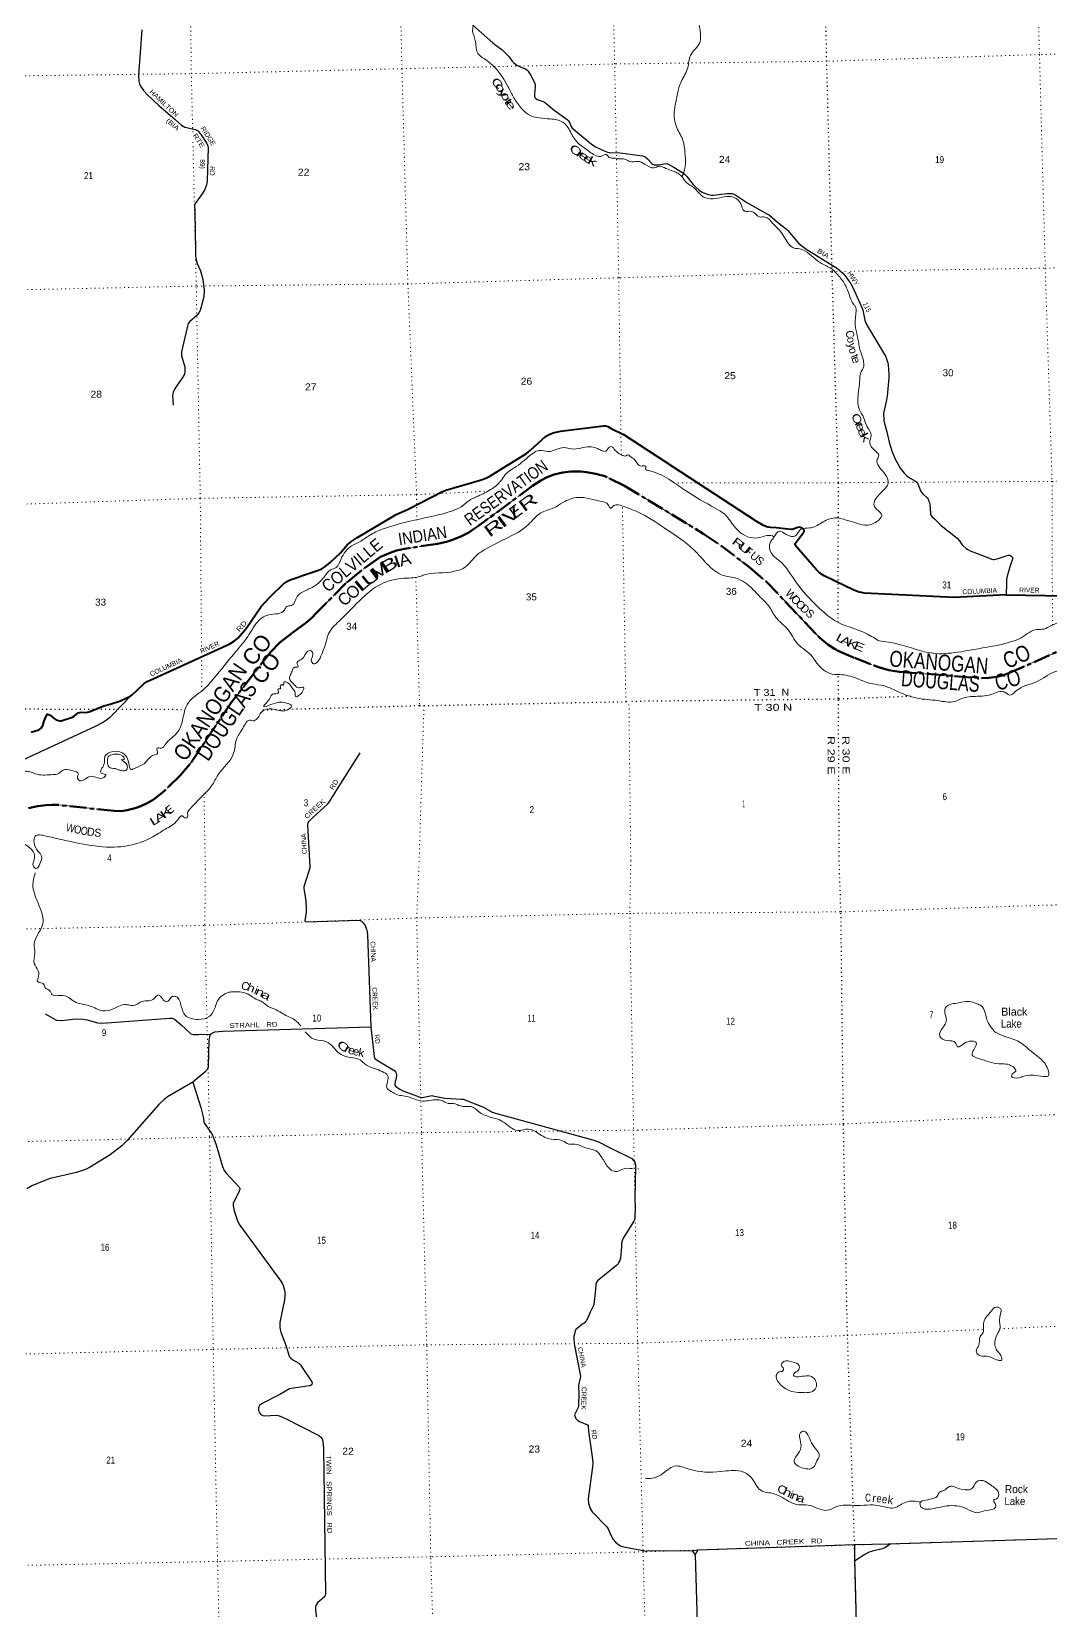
# Model space of a CAD drawing. Header units: feet. Extents: x 244583 to 493183, y 184934 to 372822.
# Drawn here: x 446401 to 471870, y 215540 to 254993 of the extents above; entities that cross this region are included whole.
import ezdxf
from ezdxf.enums import TextEntityAlignment as Align

# ---------------------------------------------------------------- set-up
doc = ezdxf.new("R2010")
doc.units = ezdxf.units.FT
doc.header["$LTSCALE"] = 70
for name, pattern in [('DOT_DASHED', [7.7, 5, -1.2, 0.3, -1.2]), ('DOTTED', [1.5, 0.3, -1.2]), ('LONG_DASH_SHORT_DASH', [9.9, 6, -1.2, 1.5, -1.2])]:
    doc.linetypes.add(name, pattern=pattern)
for name, color, linetype, lineweight in [('11', 7, 'LONG_DASH_SHORT_DASH', 60), ('26', 7, 'Continuous', 40), ('29', 7, 'Continuous', 25), ('30', 7, 'Continuous', 25), ('39', 7, 'Continuous', 13), ('44', 7, 'DOT_DASHED', 13), ('6', 7, 'DOTTED', 25), ('7', 7, 'DOTTED', 13)]:
    doc.layers.add(name, color=color, linetype=linetype, lineweight=lineweight)
for name, color, linetype in [('12', 7, 'Continuous'), ('27', 7, 'Continuous'), ('41', 7, 'Continuous')]:
    doc.layers.add(name, color=color, linetype=linetype)

msp = doc.modelspace()

# ---------------------------------------------------------------- linework, layer by layer
at = {"layer": '11'}
for points in [[(461222.51, 243644.7), (460788.49, 243856.58), (460706.93, 243888.85), (460629.16, 243911.63), (460506.5, 243940.83), (460366.44, 243969.51), (460270.66, 243983.75), (460134.89, 243997.18), (460025.97, 244000.83), (459884.65, 243999.87), (459683.59, 243977.1), (459467.35, 243927.75), (459289.65, 243860.47), (459129.72, 243772.12), (458923.17, 243640.35), (457551.55, 242625.74), (457449.14, 242555.51), (457329.64, 242479.59), (457198.76, 242409.36), (457115.3, 242371.4), (457026.15, 242333.44), (456924.22, 242295.71), (456794.74, 242253.73), (456728.35, 242236.65), (456548.32, 242196.59), (455688.94, 242061.73), (455605.42, 242044.94), (455520.07, 242024.06), (455363.34, 241971.26), (455220.37, 241912.08), (455127.43, 241868.43), (455064.55, 241828.61), (454608.64, 241494.46), (454259.03, 241209.95), (453517.52, 240456.78), (453400.36, 240337.7), (453246.14, 240207.47), (452900.2, 239955.3), (452604.37, 239727.91), (452385.23, 239495.34), (451395.45, 238232.75), (450360.5, 236685.06), (450119.72, 236403.8), (449714.85, 236013.71), (449439.07, 235796.64), (449293.76, 235712.34), (449128.39, 235635.69), (448990.27, 235583.28), (448794.82, 235537.05), (448641.26, 235514.95), (448464.39, 235517.17), (447079.61, 235667.02), (446909.45, 235672.48), (446765.3, 235664.89), (446552.85, 235638.32), (446324.42, 235589.85)], [(461222.51, 243644.7), (463209.86, 242435.41), (463630.25, 242151.92), (464361.81, 241592.62), (464765.31, 241252.21), (466101.69, 239844.04), (466303.42, 239674.85), (466468.62, 239568.92), (466578.81, 239509.55), (466977.39, 239340.44), (467549.35, 239119.4), (467829.07, 239038.83), (468087.81, 238995.52), (470151.3, 238835.3), (470331.71, 238841.63), (470530.13, 238871.98), (470696.19, 238913.72), (470825.02, 238959.29), (472432.69, 239667.41)]]:
    msp.add_lwpolyline(points, dxfattribs=at)
at = {"layer": '26'}
for points in [[(459435.92, 244964.29), (459624.11, 245004.47), (460700.05, 245140.95), (460753.01, 245141.23), (460806.89, 245124.64), (460887.37, 245078.17), (461196.12, 244923.51)], [(458274.51, 244141.77), (458774.52, 244453.23), (458875.49, 244535.74), (459249.22, 244875.72), (459335.54, 244925.57), (459435.92, 244964.29)], [(470764.67, 240916.33), (469463.98, 240850.06), (467216.4, 240962.11), (467148.95, 240973.47), (467087.21, 240986.9), (466958.28, 241031.3), (466209.68, 241393.09), (466107.48, 241462.3), (466019.78, 241543.03), (465518.96, 242120.04), (465492.8, 242163.3), (465492.48, 242198.02), (465511.59, 242233.14), (465562.06, 242301.01), (465702.85, 242485.61), (465712.24, 242500.38), (465717.61, 242519.18), (465712.24, 242535.29), (465688.09, 242559.47), (465660.7, 242582.55), (465620.3, 242601.1), (465590.11, 242605.13), (465557.36, 242599.73), (465439.67, 242555.9), (465418.32, 242551.41), (465394.83, 242550.06), (465308.59, 242556.11), (465011.13, 242591.85), (464882.82, 242599.75), (464806.88, 242612.13), (464756.66, 242629.3), (464700.3, 242650.78), (464516.3, 242757.11), (461196.12, 244923.51)], [(453177.56, 241399.61), (453572.37, 241534.1), (453657.39, 241570.5), (453727.85, 241616.12), (453866.7, 241726.94), (454123.19, 241971.07), (454293.59, 242167.69), (454405.5, 242263.08), (454532.93, 242343.09), (455518.68, 242922.79), (455812.74, 243059.11), (456673.66, 243503.73), (456784.52, 243544.56), (456955.17, 243589.21), (457614.15, 243785.34), (457754.36, 243830.71), (457857.04, 243881.72), (458274.51, 244141.77)], [(448885.78, 238396.69), (448915.93, 238418.63), (449043.65, 238537.07), (449219.83, 238706.04), (449293.09, 238754.56), (449457.82, 238830.52), (451353.8, 239692.9), (451471.1, 239766.47), (451547.07, 239830.11), (451732.32, 240031.66), (451781.94, 240098.24), (452139.22, 240627.62), (452345.99, 240850.02), (452727.74, 241215.12), (452795.31, 241259.46), (452864.36, 241294.05), (453089.75, 241369.7), (453177.56, 241399.61)], [(470764.67, 240916.33), (479641.34, 240769.75)], [(446391.75, 237485.62), (446415.17, 237494.86), (446557.55, 237533.17), (446584.07, 237544.62), (446607.38, 237558.1), (446638.46, 237587.14), (446669.52, 237627.49), (446684.05, 237653.49), (446717.59, 237768.24), (446779.32, 237923.56), (446789.74, 237935.5), (446806.32, 237937.57), (446841.79, 237923.49), (446866.42, 237908.54), (446963.67, 237826.37), (447019.77, 237796.57), (447070.54, 237777.9), (447122.62, 237768.76), (447149.28, 237771.68), (447167.94, 237775.82), (447428.04, 237863.05), (447468.42, 237883.65), (447569.96, 237966.37), (447605.19, 237981.11), (447644.02, 237982.81), (447750.26, 237976.96), (447799.16, 237983.61), (447841.44, 237995.63), (448205.34, 238143.61), (448369.25, 238187.07), (448620.62, 238269.58), (448763.78, 238332.57), (448835.99, 238367.6), (448885.78, 238396.69)]]:
    msp.add_lwpolyline(points, dxfattribs=at)
at = {"layer": '29'}
msp.add_line((462992.57, 216925.31), (463147.34, 211652.07), dxfattribs=at)
for points in [[(449154.31, 255037), (449075.48, 253900.29), (449083.8, 253756.06), (449099.97, 253683.23), (449127.58, 253629.33), (449209.15, 253513.29), (449287.17, 253424.12), (449581.39, 253146.17), (449992, 252799), (450147.23, 252653.49), (450231.99, 252606.25), (450499.35, 252549.55), (450547.54, 252524.02), (450583.93, 252491.65), (450655.95, 252390.68), (450782.06, 252196.28), (450806.32, 252139.63), (450813.69, 252082.46), (450807.13, 251819.87), (450794.19, 251255.55), (450774.59, 251164.92), (450721.41, 251033.02), (450666.51, 250935.66), (450490.05, 250698.32), (450477.61, 250672.26), (450474.12, 250644.31), (450478.77, 250504.58), (450497.39, 249512.52), (450502.05, 249389.1), (450513.69, 249288.96), (450541.98, 249194.07), (450622.47, 249010.74), (450685.02, 248801.57), (450713.32, 248542.62), (450706.76, 248361.26), (450612.23, 248024.72), (450579.89, 247964.03), (450538.93, 247906.18), (450346.92, 247737.02), (450317.07, 247694.96), (450280.01, 247563.47), (450147.24, 246986.89), (450150.99, 246893.56), (450229.37, 246619.35), (450236.21, 246559.01), (450236.2, 246493.26), (450224.08, 246437.63), (450200.19, 246378.28), (450037.53, 246155.49), (449965.29, 246038.07), (449936.99, 245970.3), (449927.91, 245903.98), (449937.22, 245653.96)], [(457364.73, 255208.52), (457929.44, 254711.88), (458017.53, 254642.44), (458156.37, 254540.83), (458339.27, 254359.36), (458413.34, 254256.75), (458458.93, 254213.2), (458533.53, 254157.22), (458618.5, 254113.67), (458747.49, 254059.26), (458783.25, 254036.94), (458814.34, 253999.62), (458879.53, 253893.84), (458973.91, 253723.83), (458984.27, 253694.8), (458993.59, 253651.26), (458992.56, 253601.49), (458970.09, 253438.52), (458970.8, 253387.91), (458983.23, 253344.36), (459006.03, 253319.48), (459038.91, 253297.37), (459188.39, 253242.76), (459220.44, 253226.34), (459265.07, 253192.99), (459462.37, 253026), (459786.26, 252796.94), (459821.15, 252760.69), (459850.51, 252718.14), (459898.46, 252605.68), (459916.82, 252581.28), (459937.54, 252558.47), (460051.84, 252467.16), (460386.84, 252189), (460500.18, 252116.8), (460608.42, 252060.69), (460713.63, 252015.19), (460798.59, 251982.01), (460840.04, 251969.57), (460875.31, 251966.08), (461050.76, 251967.51)], [(461050.76, 251967.51), (461670.22, 251887.84), (461704.74, 251878.02), (461742.32, 251861.91), (461797.32, 251816.84), (461912.03, 251686.92), (461938.26, 251668.53), (461962.42, 251660.47), (462013.59, 251661.62), (462064.42, 251665.84), (462263.05, 251692.7), (462298.62, 251688.67), (462332.84, 251673.9), (462458.83, 251605.97), (462707.28, 251442.92), (462740.69, 251414.3), (462781.1, 251371.74), (462941.31, 251173.81), (462993.15, 251121.96), (463086.43, 251033.32), (463121.32, 251006.46), (463164.74, 250980.43), (463243.45, 250943.34), (463323.98, 250917.83), (463353.5, 250911.11), (463388.66, 250908.22), (463442.08, 250908.43), (463791.03, 250944.69), (463879.49, 250948.81), (463903.76, 250947.37), (463930.6, 250939.32), (463959.46, 250927.23), (464032.48, 250888.66), (464283.29, 250724.35), (464798.94, 250434.38), (464847.2, 250403.6), (465047.94, 250227.74), (465262.42, 250064.38), (465308.94, 250020.76), (465529.71, 249753.51), (465583.61, 249700.2), (465658.56, 249635.33), (465758.99, 249563.98), (466543.72, 249069.97), (466612.78, 249017.59), (466683.91, 248955.81), (466722.83, 248907.47), (466759.69, 248856.18), (466877.84, 248685.89), (466917.93, 248616.47), (467163.48, 248080.46), (467179.15, 248029.2), (467230.58, 247785.59), (467247.59, 247728.38), (467265.04, 247686.75), (467319.03, 247588.27), (467746.89, 246885.95), (467767.66, 246842.05), (467783.76, 246789.67), (467806.58, 246711.78), (467813.88, 246663.77), (467832.87, 246428.07), (467831.41, 246338.45), (467787.79, 245885.89), (467765.95, 245751.68), (467706.6, 245487.04), (467700.49, 245438.81), (467698.54, 245393.04), (467701.23, 245344.69), (467709.28, 245272.17), (467723.51, 245203.23), (467782.21, 244988.88), (467840.13, 244732.11), (467862.94, 244646.37), (467908.57, 244513.42), (467916.98, 244490.98)], [(467916.98, 244490.98), (467952.86, 244395.24), (468008.56, 244275.72), (468053.62, 244189.1), (468115.93, 244085.02), (468180.23, 243996.93), (468210.54, 243961.47), (468233.36, 243939.98), (468281.01, 243895.67), (468313.22, 243868.81), (468364.38, 243836.73), (468499.09, 243757.34), (468530.76, 243732.55), (468544.72, 243717.06), (468556.8, 243691.54), (468590.77, 243611.13), (468611.16, 243542.48), (468623.24, 243515.62), (468636.5, 243495.35), (468682.29, 243445.79), (468789.66, 243342.38), (468811.13, 243311.49), (468825.9, 243279.26), (468844.01, 243228.23), (468855.59, 243174.63), (468869.51, 242960.99), (468873.54, 242932.79), (468879.58, 242912.65), (468886.96, 242900.56), (468907.09, 242876.39), (468968.96, 242814.48), (469139.07, 242651.85), (469535.57, 242332.27), (469593.57, 242268.04), (469666.04, 242168.67), (469690.33, 242142.94), (469766.7, 242078.69), (469805.62, 242050.49), (469865.35, 242018.82), (470345.82, 241830.25), (470399.7, 241812.31), (470435.74, 241804.73), (470462.58, 241804.73), (470530.66, 241816.14), (470565.92, 241824.88), (470764.32, 241893.64), (470819.57, 241908.14), (470846.42, 241909.48), (470866.83, 241904.71), (470892.05, 241887.99), (470909.49, 241867.85), (470922.92, 241840.99), (470926.27, 241823.53), (470924.01, 241811.47), (470866.33, 241646.23), (470785.17, 241387.41), (470771.93, 241305.16), (470768.15, 241211.24), (470764.67, 240916.33)], [(448885.78, 238396.69), (448411.03, 237899.75), (448339, 237834.47), (448277.15, 237784.06), (448196.01, 237733.31), (447992.23, 237628.17), (444872.46, 236185.35), (444770.95, 236127.82), (444673.44, 236054.18), (444586.36, 235973.56), (444515.49, 235889.93), (444160.06, 235429.03), (444103.58, 235362.61), (444058.96, 235324.04), (444024.48, 235299.69), (443953.48, 235259.09), (443908.85, 235232.71), (443749.99, 235162.28), (441442.24, 234227.99), (441372.81, 234198.13), (441255.62, 234138.68), (441149.54, 234068.24), (440890.88, 233861.52)], [(453362.02, 234117.33), (453309.5, 235179.6), (453316.8, 235217.83), (453342.65, 235259.23), (453423.66, 235343.97), (453808.94, 235692.86), (453859.74, 235766.3), (453944.31, 235914.28), (454617.93, 236972.87)], [(453362.02, 234117.33), (453209.54, 233619.45), (453207.05, 233575.79), (453212.02, 233527.99), (453254.45, 233271.49), (453266.88, 233061.84), (453261.13, 232990.25), (453230.56, 232774.71), (453234.47, 232762.44), (453244.44, 232754.96), (453279.2, 232749.41), (454588.33, 232785.7), (454615.76, 232778.67), (454645.68, 232764.94), (454693.05, 232725.02), (454739.18, 232653.62), (454775.33, 232561.61), (454792.78, 232499.23), (454799.31, 232419.52), (454877.65, 230123.87), (454968.26, 229385.87), (454984.79, 229335.66), (455014.7, 229303.23), (455107.16, 229247.56), (455478.54, 229020.75), (455498.41, 228998.85), (455515.86, 228963.92), (455523.34, 228919.01), (455517.56, 228848.59), (455481.78, 228705.3), (455480.95, 228667.02), (455503.03, 228635.32), (455553.26, 228598.42), (455608.11, 228565.98), (455667.4, 228535.62), (456089.32, 228371.38), (456121.73, 228363.89), (456164.13, 228360.15), (456371.06, 228401.32), (456405.97, 228403.81), (456435.01, 228399.94), (456733.29, 228340.7), (457149.47, 228319.63), (457191.37, 228311.5), (457695.2, 228117.89), (457914.42, 227994.64), (457999.04, 227966.3), (460456.99, 227290.6), (460589.75, 227241.18), (460833.52, 227116.13), (461402.75, 226830.38), (461449.94, 226787.1), (461477.37, 226742.19), (461497.31, 226679.82), (461500.47, 226631.08), (461481.77, 225822.9), (461487.32, 225609.98), (461479.86, 225356.25), (461472.38, 225301.36), (461458.82, 225269.87), (461193.13, 224839.8), (461165.73, 224774.55), (461150.74, 224717.54), (461144.04, 224629.49), (461120.63, 224345.74), (461105.87, 224282.18), (461083.43, 224239.76), (461060.99, 224202.34), (461027.21, 224165.3), (460551.51, 223779.42), (460519.95, 223740.78), (460504.69, 223696.23), (460494.84, 223563.43), (460455.14, 223181.92), (460439.57, 223142.48), (460363.65, 222996.5), (460305.74, 222854.84), (460263.15, 222780.23), (460211.55, 222720.61), (460193.22, 222706.8)], [(446744.73, 230443.98), (447026.55, 230287.99), (447128.53, 230280.08), (447379.73, 230310.06), (447472.61, 230320), (447693.08, 230311.37), (447786.77, 230300.04), (448048.1, 230222.94), (448145.8, 230215.22), (448399.54, 230228.91), (449860.06, 230342.13), (449916.04, 230337.46), (449970.89, 230312.51), (450135.95, 230180.02), (450380.85, 229949.05), (450439.64, 229933.28), (450574.27, 229928.29), (450877.18, 229939.39)], [(450877.18, 229939.39), (450923.34, 229975.69), (450982.62, 230001.47), (451181.2, 230018.91), (454877.65, 230123.87)], [(450877.18, 229939.39), (450848.54, 229880.88), (450829.62, 229779.82), (450814.4, 229124.43), (450798.67, 229065.03), (450736.27, 228990.47), (450433.02, 228744.17)], [(450433.02, 228744.17), (449796.4, 228371.63), (449711.59, 228306.57), (449582.65, 228179.1), (448784.07, 227276.16), (448655.61, 227150.52), (448362.07, 226924.48), (447851.56, 226610), (447745.49, 226554.29), (447523.71, 226482.2), (446865.31, 226332.36), (446689.68, 226270.69), (446406.36, 226147.72), (446280.78, 226071.1)], [(450433.02, 228744.17), (450634.46, 228106.53), (450690.61, 227870.35), (450711.27, 227751.38), (450727.46, 227708.2), (450892.02, 227475.87), (450935.67, 227397.1), (451017.56, 227174.55), (451173.21, 226632.59), (451217.4, 226536.35), (451274.55, 226457.46), (451589.57, 226117.16), (451606.36, 226083.52), (451606.36, 226058.57), (451571.82, 225976.18), (451443.59, 225714.77), (451436.81, 225681.84), (451439.3, 225650.65), (451468.82, 225526.29), (451539.03, 225301.36), (451582.7, 225200.66), (452635.03, 223767.59), (452663.51, 223719.57), (452690.93, 223657.2), (452725.16, 223542.04), (452733.32, 223492.53), (452735.81, 223430.16), (452723.18, 223298.84), (452606.04, 222732.15), (452603.67, 222677.93), (452606.17, 222615.56), (452613.65, 222563.17), (452632.08, 222495.46), (452762.46, 222143.99), (452811.58, 221975.88)], [(460193.22, 222706.8), (460036.96, 222589.03), (460008.84, 222559.43), (459988.89, 222525.75), (459969.01, 222447.21), (459958.98, 222387.28), (459956.48, 222333.64), (459965.02, 222203.98), (460121.04, 221390.55), (460117.88, 221346.46), (460073.67, 221180.98), (460071.25, 221130.64), (460079.91, 220972.03), (460071.18, 220648.31), (460063.87, 220608.02), (459981.42, 220443.72), (459976.44, 220428.75), (459980.92, 220401.63), (460008.85, 220338.94), (460033.78, 220309), (460058.71, 220286.54), (460093.68, 220264.88), (460297.95, 220181.94), (460313.03, 220151.82), (460324.82, 220015.6), (460417.71, 219382.14), (460430.23, 219228.69), (460425.97, 219127.06), (460318.03, 218325.53), (460324.62, 218214.99), (460345.46, 218134.67), (460362.91, 218091), (460418.46, 218007.58), (460784.38, 217625.94), (460811.7, 217580.79), (460884.28, 217416.63), (460938.86, 217316.33), (460995.57, 217247.7), (461068.51, 217186.59), (461105.91, 217161.64), (461164.09, 217140.03), (461771.86, 217023.59)], [(452811.58, 221975.88), (452828.49, 221918.02), (452850.51, 221878.3), (452875.45, 221848.36), (452934.92, 221799.25), (453082.93, 221717.36), (453119.79, 221678.71), (453185.51, 221588.48), (453406.07, 221250.59), (453414, 221223.38), (453406.52, 221194.69), (453386.57, 221170.98), (453337.38, 221152.96), (453125.01, 221119.21), (452886.53, 221085.02), (452848.02, 221076.18), (452603.7, 220939.55), (452144.91, 220700.69), (452100.1, 220661.71), (452080.08, 220629.59), (452070.11, 220600.89), (452076.06, 220536.71), (452105.02, 220466.16), (452134.94, 220436.22), (452178.61, 220409.83), (452229.68, 220406.29), (452511.94, 220417.5), (452561.29, 220410.03), (452613.65, 220396.31), (452752.29, 220339.19), (453579.03, 219909.1), (453620.94, 219879.86), (453640.89, 219859.9), (453663.33, 219824.97), (453680.78, 219768.83), (453694.83, 219589.53), (453747.14, 215959.06), (453740.6, 215910.43), (453724.31, 215882.31), (453605.49, 215779.81), (453548.61, 215725.81), (453521.19, 215685.89), (453509.06, 215659.61), (453501.24, 215613.54), (453500.82, 215550.95), (453526.17, 215344.09)], [(472582.01, 217349.35), (467838.99, 217199.01), (466975.55, 217175.7), (463045.53, 217042.43), (462952.68, 217030), (461771.86, 217023.59)], [(462911.07, 217029.77), (462992.57, 216925.31), (463057.2, 217042.83)], [(466973.41, 217175.64), (466975.84, 216782.56), (467106.99, 211826.13)], [(467859.44, 217199.66), (467745.69, 217111.79), (467710.78, 217091.83), (467664.98, 217075.39), (467424.7, 217022.1), (467339.28, 216992.04), (467230.67, 216934.7), (466975.89, 216774.04)]]:
    msp.add_lwpolyline(points, dxfattribs=at)
at = {"layer": '39'}
for p, q in [((460781.15, 226652.55), (460891.39, 226541.26)), ((461555.46, 226575.32), (461575.99, 226574.4))]:
    msp.add_line(p, q, dxfattribs=at)
for points in [[(466572.08, 266633.07), (466463.39, 266430.89), (466431.38, 266325.22), (466325.39, 266183.67), (466213.02, 265965.26), (466021.51, 265670.48), (465886.24, 265391.01), (465788.98, 265037.64), (465729.93, 264784.01), (465634.61, 264525.57), (465490.18, 264203.52), (465374.58, 264039.55), (465315.79, 263682.95), (465121.97, 263127.65), (465063.75, 262653.95), (464986.12, 262418.1), (464941.15, 262075.92), (464800.88, 261657.04), (464704.66, 261348.1), (464536.31, 261011.41), (464546.7, 260815.77), (464463.19, 260571.72), (464336.19, 260375.21), (464271.57, 260099.25), (464126.66, 259890.26), (463567.21, 259420.15), (463394.84, 259355.95), (463318.38, 259158.49), (463337.89, 259007.46), (463470.07, 258969.86), (463486.03, 258796.55), (463458.69, 258662.71), (463516.7, 258415.58), (463504.27, 258063.99), (463509.23, 257839.97), (463481.6, 257627.38), (463547.7, 257380.42), (463572.85, 257156.83), (463417.57, 256959.72), (463330.88, 256768.1), (463285.83, 256429.96), (463158.47, 256249.6), (462755.8, 255817.12), (462650.04, 255665.48), (462738.12, 255429.07), (462895.74, 255246.63), (463043.86, 255219.45), (463115.38, 255000.87), (463105.35, 254724.04), (462872.18, 254394.06), (462804.06, 254093.8), (462645.85, 253755.29), (462514.87, 253282.08), (462471.01, 252798.59), (462532.26, 252587.87), (462684.79, 252270.04), (462734, 251964.16), (462746.27, 251683.76), (462708.36, 251479.03), (462664.41, 251365.04)], [(457268.47, 255903.73), (457342.34, 255585.55), (457445.5, 255164.72), (457426.76, 255023.25), (457493.88, 254773.63), (457541.29, 254477.39), (457781.53, 254269.84), (458308.81, 253619.06), (458458.98, 253337.97), (458649.37, 253071.4), (458824.49, 252917.71), (459368.44, 252810.04), (459678.01, 252730.34), (459828.38, 252565.28), (460005.6, 252267.32), (460286.45, 252035.96), (460556.44, 251879.16), (460649.28, 251878.06), (460773.98, 251919.66), (460843.32, 251847.68), (460980.72, 251830.87), (461054.69, 251808.77)], [(461054.69, 251808.77), (461246.3, 251799.62), (461360.71, 251743.47), (461552.55, 251749.52), (461733.88, 251682.67), (461962.33, 251586.51), (462078.59, 251629.34), (462255.61, 251574.51), (462471.59, 251494.25), (462590.17, 251432.13), (462664.41, 251365.04)], [(462664.46, 251365.16), (462770.68, 251219.88), (462949.22, 251096.43), (463192.84, 250863.29), (463440.51, 250811.96), (463877.74, 250869.62), (464121.86, 250705.14), (464225.25, 250507.42), (464407.39, 250495.1), (464596.21, 250363.79), (464735.76, 250358.65), (464920.99, 250207.07), (465119.58, 249999.24), (465504.84, 249575.25), (465551.38, 249572.19), (466143.61, 249201.01), (466360.3, 249088.45), (466549.92, 248920.82), (466733.3, 248670.26), (466865.68, 248349.98), (466952.42, 248174.13), (466998.2, 248114.51), (467010.85, 247999.69), (466990.07, 247660.04), (467042.52, 247390.58), (467072.04, 247243.8), (467097.65, 247090.89), (467184.61, 246814.08), (467189.84, 246577.95), (467127.61, 246467.61), (467100.26, 246242.91), (467073.17, 246006.1), (467099.65, 245540.24), (467200.89, 245348.53), (467286.86, 245116.12), (467388.55, 244904.23), (467351.95, 244731.84), (467405.44, 244597.68), (467504.63, 244498.81), (467577.38, 244407.46), (467541.46, 244295.65), (467706.24, 243972.02), (467811.38, 243695.59), (467697.72, 243535.71), (467468.22, 243131.1), (467532.67, 243049.67), (467651.15, 242900.72), (467533.22, 242750.85), (467228.08, 242659.63), (467018.79, 242711.76), (466766.54, 242787.22), (466480.4, 242841.78), (466145.68, 242717.63), (465847.45, 242588.19), (465631.86, 242559.43), (465496.11, 242393.03), (465266.97, 242428.59), (465087.39, 242507.6), (464959.32, 242359.53)], [(460128.16, 244586.46), (460355.86, 244618.98), (460521.67, 244586.3), (460633.21, 244532.91), (460754.57, 244505.85), (460826.35, 244591.33), (460902.74, 244620.34), (460984.33, 244534.35), (461144.93, 244418.87), (461204.9, 244388.33)], [(441960.03, 233884.24), (441981.12, 233960.14), (442137.89, 234022.24), (442363.59, 234252.55), (442722.5, 234480.13), (442937.24, 234597.3), (443244.55, 234739.6), (443538.58, 234799.02), (443935.44, 234867.52), (444205.4, 235110.38), (444356.52, 235331.87), (444383.84, 235422.97), (444402.97, 235526.1), (444473.52, 235534.87), (444558.92, 235471.12), (444782.19, 235741.77), (444992.71, 235877.07), (445141.33, 235947.16), (445425.31, 236200.24), (445664.49, 236295.45), (445979.46, 236280.39), (446144.06, 236366.79), (446231.49, 236500.87), (446336.41, 236501.9), (446540.93, 236433.27), (446934.51, 236427.06), (447073.5, 236452.66), (447173.61, 236530.34), (447409.76, 236526.62), (447572.15, 236433.35), (447548.63, 236364.5), (447610.09, 236274.27), (447736.85, 236311.86), (447891.5, 236384.03), (448208.63, 236354.86), (448258.5, 236411.87), (448144.97, 236463.23), (448209.38, 236677.81), (448233.6, 236875.86), (448315.47, 236961.44), (448551.12, 237006.15), (448749.92, 236905.17), (448828.61, 236708.14), (448894.74, 236555.4), (449003.29, 236596.84), (449216.18, 236697.84), (449353.87, 236850.58), (449452.13, 236912.1), (449548.55, 236955.44), (449539.14, 237086.54), (449646.09, 237087.6), (449747.99, 237187.5), (450043.74, 237475.02), (450175.81, 237783.12), (450267.14, 238129.17), (450404.48, 238316.22), (450654.72, 238514.47), (450972.18, 238848.62), (451454.56, 239436.7), (451805.23, 239880.17), (452089.71, 240282.63), (452332.49, 240420.25), (452722.8, 240537.14), (452778.4, 240626.49), (452895.19, 240651.87), (453038.21, 240875.3), (453222.48, 241012.35), (453471.41, 241139.95), (453711.34, 241360.31), (453874.99, 241539.54), (454011.57, 241603.46), (454136.56, 241814.61), (454397.61, 242140.13), (454594.37, 242238.95), (454852.98, 242407.01), (455168.31, 242555.45), (456470.54, 242893.26), (456963.53, 243033.36), (457194.35, 243156.74), (457316.41, 243258.86), (457567.37, 243386.48), (457886.52, 243555.14), (458136.57, 243771.56), (458249.99, 243930.11), (458518.43, 244124.51), (458910.76, 244439.22), (459091.48, 244527.79), (459315.79, 244497.71), (459718.37, 244598.56), (459900.35, 244564.03), (460128.16, 244586.46)], [(461204.9, 244388.33), (461258.82, 244387.66), (461304.65, 244416.9), (461355.87, 244385.67), (461481.31, 244287.35), (461630.27, 244130.97), (461696.66, 244144.48), (461755.77, 244121.49), (461750.73, 244074.95), (461853.16, 244012.49), (462385.97, 243769.28), (462749.11, 243522.51), (463492.36, 243083.84), (463709.59, 242947.06), (463960.96, 242637.37), (464436.4, 242338.44), (464660.07, 242367.37), (464841.23, 242399.45), (464957.26, 242361.5), (464912.18, 242297.96), (464847.26, 242126.99), (464891.28, 241964.37), (465087.45, 241774.66), (465522.11, 241218.44), (466031.95, 240643.62), (466546.11, 240238.49), (467398.72, 239880.86), (467550.29, 239789.15), (467753.3, 239746.98), (468029.25, 239696.24), (469008.71, 239450.31), (469628.04, 239497.66), (470256.18, 239603.75), (470873.55, 239739.9), (471139.95, 239846.46), (471533.48, 240052.61), (471700.99, 240062.19), (471895.04, 240151.07), (472264.24, 240269.89), (473090.24, 240475.04), (473501.94, 240590.71), (473617.48, 240665.83), (474205.8, 240744.83), (474798.02, 240739.11), (475157, 240680.03), (475556.66, 240700.55), (475686.24, 240598.28), (475866.9, 240561.69), (476126.92, 240591.39), (476743.92, 240652.82), (476911.3, 240668.46), (476946.67, 240622.76), (477335, 240515.84), (478223.42, 240092.33), (478430.83, 240034.1), (478518.98, 239977.4), (478990.71, 239845.98), (479697.45, 239596.33), (479875.91, 239567.78), (479982.65, 239584.16), (480013.47, 239469.72), (480223.84, 239369.15), (480502.97, 239265.98), (480601.49, 239197.38), (480800.88, 238862.36), (480891.34, 238609.86), (480989.15, 238664.41), (481039.67, 238481.73), (481146.13, 237963.04), (481243.94, 237561.27), (481300.34, 237386.79), (481345.72, 237345.34), (481412.52, 237431.55), (481451.17, 237511.11), (481526.99, 237555.1), (481530.87, 237379.52), (481530.77, 237201.84), (481495.37, 236974.95), (481446.8, 236887.11), (481539.88, 236790.13), (481690.97, 236811.47), (481982.89, 236678.29), (482261.7, 236498.4), (482352.58, 236409.45), (482482.25, 236394), (482581.67, 236375.9), (482643.56, 236318.65), (482680.83, 236460.77), (482830.26, 236465.93), (483210.42, 236362.87), (483342.2, 236252.57)], [(461232.78, 243115.57), (461010.36, 243166.13), (460942.04, 243137.2), (460876.03, 243080.03), (460814.57, 243170.25), (460656.38, 243247.41), (460059.99, 243352.54), (459683.91, 243225.7), (459455.23, 243090.23), (459131.59, 242965.94), (458821.74, 242676.27), (458254.25, 242321.48), (457744.37, 242056.08), (457523.92, 241904.54), (457250.36, 241619.26), (456977.06, 241505.55), (456193.05, 241406.99), (456068.35, 241365.39), (455703.41, 241333.54), (455049.55, 241137.35), (454679.14, 240849.1), (454077.79, 240251.78), (453824.63, 239944.5), (453768.08, 239750.17), (453654.27, 239432.16), (453545.2, 239243.37), (453448.86, 239191.96), (453393.49, 239278.21), (453434.33, 239429.99), (453386.99, 239520.35), (453244.55, 239438.21), (453208.99, 239363.18), (453106.84, 239287.49), (453041.17, 239196.01), (453062.13, 239119.52), (452971.43, 239108.53), (452923.68, 239041.46), (452876.4, 238927.96), (452849.22, 238822.73), (452937.18, 238706.53), (453057.34, 238598.72), (453140.01, 238605.6), (453200.52, 238608.21), (453177.36, 238505.04), (453103.56, 238419.54), (453003.14, 238372.13), (452992.07, 238468.9), (452924.35, 238579.25), (452755.18, 238743.09), (452716.84, 238742.71), (452693.47, 238659.72), (452673.19, 238669.62), (452622.93, 238650.95), (452613.68, 238568.11), (452563.26, 238565.59), (452570.21, 238476.85), (452536.18, 238450.28), (452427.32, 238439.11), (452363.69, 238345.64), (452270.11, 238221.59), (452202.42, 238130.09), (452385.6, 238176.31), (452772.69, 238212.42), (452900.55, 238141.02), (452778.51, 238036.87), (452410.94, 238065.54), (452155.35, 237996.41), (451992.05, 237782.87), (451933.65, 237770.18), (451878.99, 237787.81), (451681.27, 237584.02), (451520.7, 237299.86), (451451.53, 236958.06), (451065.45, 236425.43), (450902.82, 236145.29), (450737.21, 235959.98), (450361.8, 235568.74), (450300.28, 235467.21), (450297.23, 235370.3), (450253.16, 235337.57), (450169.86, 235393.26), (450053.79, 235297.25), (449745.38, 235064.11), (449382.35, 234844.56), (449103.06, 234724.74), (448468.51, 234613.52), (447702.93, 234686.7), (446754.39, 234891.3), (446490.1, 234884.65), (446463.45, 234726.95), (446554.41, 234513.9)], [(461229.22, 243116.38), (461648.46, 242944.11), (462296.02, 242537.74), (462949.41, 242050.74), (463762.44, 241381.33), (463940.9, 241352.78), (464181.48, 241256.88), (464368.5, 241115.44), (464653.81, 240824.63), (464823.41, 240648.49), (465003.69, 240355.47), (465305.37, 240054.91), (465556.02, 239686.64), (465732.99, 239542.96), (465918.71, 239369.18), (466035.48, 239206.07), (466417.25, 238939.5), (466662.14, 238922.44), (467068.7, 238813.88), (467429.07, 238692.23), (467686.62, 238651.21), (467980.25, 238532.2), (468542.37, 238334.03), (469048.9, 238274.01), (469473.73, 238252.66), (469686.05, 238337.88), (469877.18, 238376.23), (470339.09, 238414.21), (470688.89, 238496.27), (470770.54, 238459.63), (470848.36, 238412.8), (470999.86, 238506.85), (471521.99, 238745.99), (472265.81, 239012), (472355.98, 238955.35), (472388.74, 238844.98), (472423.52, 238825.52), (472456.97, 238957.47), (472661.98, 239099.08), (473045.13, 239226.27), (473260.99, 239242.92), (473322.56, 239108.93), (473364.25, 239051.26), (473472.04, 239202.94), (473685.7, 239318.48), (474211.27, 239402.22), (474930.93, 239481.97), (475509.14, 239469.9), (476116.68, 239228.26), (476483.91, 238979.56), (476633.8, 238780.79), (477007.44, 238425.21), (477252, 238240.55), (477478.38, 238055.52), (477908.71, 237695.06), (478264.53, 237413.81), (478655.52, 236913.21), (478850.98, 236755.79), (479128.59, 236721.25), (479415.75, 236529.41), (480033.37, 236106.27), (480292.38, 235907.78), (480380.85, 235927.82), (480518.51, 235825.72), (480628.01, 235626.11), (480710.39, 235373.43), (480856.87, 235146.33), (480982.54, 235037.92), (481154.35, 234944.61), (481258.16, 234819.59), (481300.98, 234802.32), (481407.71, 234727.84), (481418.76, 234698.03)], [(448495.26, 236578.31), (448333.11, 236616.46), (448299.53, 236743.29), (448316.41, 236868.6), (448446.94, 236932.46), (448679.46, 236888.33), (448716.4, 236828.14), (448706.57, 236801.8), (448648.04, 236803.25), (448707.09, 236751.35), (448786.67, 236665.34), (448777.83, 236542.13), (448650.87, 236524.73), (448575.98, 236546.2), (448495.26, 236578.31)], [(446554.41, 234513.9), (446650.52, 234389.71), (446608.08, 234197.54), (446508.36, 234081.5), (446445.23, 234137.4), (446467.74, 234305.15), (446464.22, 234452.46), (446315.14, 234626.59), (446075.8, 234745.33), (445823.94, 234706.51), (445354.39, 234443.53), (444867.16, 234133.94), (444550.01, 233934.15)], [(446492.36, 233970.07), (446436.39, 233639.73), (446511.55, 233346.73), (446629.24, 233048.63), (446688.57, 232741.14), (446556.08, 232431.38), (446464.46, 232191.16), (446483.74, 231959.48), (446469.14, 231706.85), (446568.09, 231525.39), (446562.2, 231335.53), (446545.68, 231260.48), (446667.87, 231214.78), (446721.7, 231155.43), (446753.59, 231083.49), (446843.44, 231039.08), (446918.66, 230925.72), (447121.01, 230908.05), (447340.45, 230848.37), (447471.84, 230752.42), (447644.76, 230695.74), (447937.36, 230615.51), (448108.67, 230540.63), (448391.19, 230550.99), (448761.91, 230682.42), (448885.71, 230654.92), (449006.52, 230671.75), (449154.06, 230757.81), (449329.46, 230771.84), (449465.56, 230827.36), (449554.57, 230912.11), (449627.86, 230885.5), (449717.21, 230772.45), (449802.44, 230754.18), (449847.75, 230805.65), (449918.86, 230877.89), (450009.74, 230877.91), (450144.34, 230636.7), (450246.33, 230408.89), (450563.61, 230309.02), (450838.68, 230381.79), (450966.14, 230554.19), (451048.2, 230769.98), (451336.25, 230986.34), (451449.07, 230998.96), (451842.56, 230923.01), (452014.67, 230811.82), (452141.67, 230761.05), (452313.46, 230634.84), (452517.33, 230548.58), (452687.2, 230447.43), (452973.25, 230298.42), (453128.43, 230147.45)], [(470488.33, 229991.46), (470283.67, 230295.65), (470140.5, 230649.69), (470038.46, 230697.84), (469835.15, 230759.82), (469539.27, 230716.73), (469334.26, 230673.71), (469239.27, 230586.76), (469266.68, 230262.37), (469185.19, 230113.15), (469101.23, 229893.22), (469295.62, 229778.55), (469490.49, 229732.53), (469557.5, 229625.05), (469685.28, 229690.54), (469845.26, 229760.8), (470013.54, 229730.32), (469952.95, 229549.28), (469913.35, 229423.22), (470072.84, 229334), (470578.62, 229200.18), (470935.77, 229121.52), (471000.72, 229016.01), (470931.29, 228959.93), (470896.58, 228886.46), (471077.1, 228850.2), (471203.44, 228889.42), (471625.4, 228892.98), (471821.08, 228901.48), (471805.29, 229066.65), (471603.37, 229338.61), (471377.18, 229521.19), (471085.34, 229750.72), (470731.01, 229883.95), (470488.33, 229991.46)], [(453244.25, 229999.1), (453306.57, 229930.47), (453421.85, 229832.13), (453703.96, 229769.83), (453912.67, 229647.35), (454055.45, 229493.11), (454235.55, 229386.13), (454434.27, 229350.22), (454611.14, 229297.67), (454773.69, 229162.04), (454973.35, 229083.76), (455167, 229003.33), (455302.42, 228907.46), (455299.58, 228762.07), (455283.07, 228596.2), (455437.01, 228484.6), (455559.6, 228420.74), (455733.88, 228394.37), (456192.76, 228266.39), (456523.55, 228303.07), (456653.28, 228281.75), (456814.41, 228210.68), (456990.3, 228202.51), (457037.22, 228181.36), (457234.23, 228131.28), (457428.37, 228119.48), (457545.49, 228029.26), (457817.32, 227883.97), (458183.76, 227752.91), (458558.27, 227531.21), (458821.99, 227569.41), (459068.79, 227459.89), (459391.13, 227313.72), (459670.69, 227275.58), (459834.1, 227192.45), (459983.52, 227193.78), (460244.19, 227096.68), (460506.29, 227025.85), (460636.64, 226885.47), (460781.15, 226652.55)], [(460891.39, 226541.26), (461028.81, 226504.71), (461176.89, 226566.56), (461423.62, 226581.07)], [(470199.26, 222562.21), (470235.54, 222837.57), (470355.69, 222973.55), (470524.06, 223120.71), (470636.59, 223054.64), (470628.3, 222973.7), (470598.88, 222753), (470611.93, 222620.06), (470543.18, 222442.87), (470479.85, 222203.22), (470517.17, 222068.82), (470627.73, 221909.85), (470646.57, 221789.16), (470559.7, 221791.22), (470282.79, 221893.91), (470070.1, 221923.38), (470017.31, 222027.15), (470076.92, 222161.74), (470116.43, 222382.68), (470188.9, 222483.24), (470199.26, 222562.21)], [(465781.35, 220989.93), (465504.95, 220993.66), (465123.18, 221180.77), (465026.57, 221438.98), (465097.79, 221505.2), (465178.16, 221523.18), (465197, 221584.17), (465143.04, 221649.56), (465205.16, 221762), (465409.32, 221752.52), (465589.3, 221649.64), (465565.67, 221532.01), (465485.88, 221487.8), (465447.09, 221416.26), (465625.46, 221386.01), (465928.83, 221364.67), (466014.27, 221245.5), (466009.3, 221106.09), (465884.52, 220996.26), (465779.66, 220989.83)], [(465848.2, 219071.65), (465527.37, 219169.29), (465462.87, 219254.62), (465527.99, 219413.57), (465632.58, 219613.78), (465614.32, 219799.08), (465612.66, 219964.58), (465680.11, 220018.6), (465898.63, 219726.84), (466021.66, 219552), (466091.36, 219414.3), (466033.73, 219281.77), (465956.41, 219126.59), (465851.74, 219070.57)], [(468639.43, 218247.2), (468259.77, 218248.49), (467960.08, 218104.39), (467633.97, 218149.44), (467366.8, 218177.67), (467038.09, 218158.06), (466755.04, 218173.81), (466489.7, 218119.32), (466283.43, 218041.94), (465816.09, 218172.59), (465571.61, 218179.13), (465370.27, 218243.18), (464959.66, 218455.87), (464628.57, 218543.2), (464393.41, 218856.79), (464135.38, 219018.46), (463634.81, 219009.06), (462833.73, 219073.56), (462472.72, 219144.06), (462140.25, 218930.58), (461918.01, 218844.76), (461737.31, 218843.05)], [(469236.35, 218555.39), (469381.75, 218645.51), (469526.08, 218602.37), (469813.93, 218552.41), (469900.18, 218578.6), (470021.41, 218756.99), (470231.18, 218767.83), (470386.9, 218666.41), (470572.85, 218476.85), (470521.59, 218330.34), (470453.6, 218300.53), (470485.89, 218210.42), (470498.05, 218117.84), (470249.49, 218035.47), (470028.55, 217981.98), (469777.97, 218081.24), (469283.72, 218150.72), (469078.61, 218111.72), (468859.34, 218074.43), (468629.88, 218131.77), (468613.56, 218230.32), (468747.39, 218295.95), (468952.31, 218343.01), (469042.01, 218395.52), (469090.45, 218487.47), (469160.33, 218523.38), (469236.35, 218555.39)]]:
    msp.add_spline(points, degree=3, dxfattribs=at)
at = {"layer": '44'}
for points in [[(461222.51, 243644.7), (460788.49, 243856.58), (460706.93, 243888.85), (460629.16, 243911.63), (460506.5, 243940.83), (460366.44, 243969.51), (460270.66, 243983.75), (460134.89, 243997.18), (460025.97, 244000.83), (459884.65, 243999.87), (459683.59, 243977.1), (459467.35, 243927.75), (459289.65, 243860.47), (459129.72, 243772.12), (458923.17, 243640.35), (457551.55, 242625.74), (457449.14, 242555.51), (457329.64, 242479.59), (457198.76, 242409.36), (457115.3, 242371.4), (457026.15, 242333.44), (456924.22, 242295.71), (456794.74, 242253.73), (456728.35, 242236.65), (456548.32, 242196.59), (455688.94, 242061.73), (455605.42, 242044.94), (455520.07, 242024.06), (455363.34, 241971.26), (455220.37, 241912.08), (455127.43, 241868.43), (455064.55, 241828.61), (454608.64, 241494.46), (454259.03, 241209.95), (453517.52, 240456.78), (453400.36, 240337.7), (453246.14, 240207.47), (452900.2, 239955.3), (452604.37, 239727.91), (452385.23, 239495.34), (451395.45, 238232.75), (450360.5, 236685.06), (450119.72, 236403.8), (449714.85, 236013.71), (449439.07, 235796.64), (449293.76, 235712.34), (449128.39, 235635.69), (448990.27, 235583.28), (448794.82, 235537.05), (448641.26, 235514.95), (448464.39, 235517.17), (447079.61, 235667.02), (446909.45, 235672.48), (446765.3, 235664.89), (446552.85, 235638.32), (446324.42, 235589.85)], [(461222.51, 243644.7), (463209.86, 242435.41), (463630.25, 242151.92), (464361.81, 241592.62), (464765.31, 241252.21), (466101.69, 239844.04), (466303.42, 239674.85), (466468.62, 239568.92), (466578.81, 239509.55), (466977.39, 239340.44), (467549.35, 239119.4), (467829.07, 239038.83), (468087.81, 238995.52), (470151.3, 238835.3), (470331.71, 238841.63), (470530.13, 238871.98), (470696.19, 238913.72), (470825.02, 238959.29), (472432.69, 239667.41)]]:
    msp.add_lwpolyline(points, dxfattribs=at)
at = {"layer": '6'}
for points in [[(466563.41, 240228.74), (466570.08, 243719.97), (466412.9, 248994.66), (466278.33, 254251.66), (466153.7, 259607.8), (466027.18, 264957.85), (465906.75, 270215.14), (465751.51, 275584.77), (465722.15, 277634.76)], [(466590.26, 234383.02), (466570.2, 238328.9), (466567.56, 238929.97)], [(468385.12, 238380.43), (466570.6, 238310.74), (461333.79, 238252.8)], [(430582.28, 237631.48), (434924.24, 237709.36), (440226.43, 237828.27), (445452.85, 238055.43), (445509.23, 238068.1), (450241.8, 238056.22)], [(452186.17, 238042.17), (456099.03, 238152.39), (456210.05, 238149.45), (461256.14, 238249.69), (461333.79, 238252.8)], [(467797.2, 188460.01), (467691.03, 190442.42), (467504.93, 195807.99), (467403.29, 201147.53), (467254.75, 206470.28), (467107.38, 211825.52), (466973.41, 217175.64), (466796.04, 222411.95), (466694.63, 227696.54), (466633.27, 232996.18), (466586.69, 234363.78)]]:
    msp.add_lwpolyline(points, dxfattribs=at)
at = {"layer": '7'}
for p, q in [((461256.14, 238249.69), (461172.1, 243129.37)), ((456006.99, 241355.7), (456099.03, 238152.39)), ((450657.58, 238517.31), (450650.23, 239406.46)), ((456210.05, 238149.45), (456085.13, 234166.28)), ((461379.18, 234274.88), (461333.79, 238252.8)), ((450744.41, 234057.98), (450710.73, 235931.6))]:
    msp.add_line(p, q, dxfattribs=at)
for points in [[(455108.36, 280117.33), (455141.44, 275342.24), (455264.61, 269980.54), (455402.71, 264738.07), (455531.48, 259420.83), (455658.62, 254065.23), (455808.19, 248687.64), (456025.23, 243421.73), (456031.75, 242780.22)], [(461140.74, 244421.12), (461077.74, 248840.54), (460976.97, 254182.28), (460849.93, 259527.8), (460720.79, 264881.37), (460564.7, 270107.51), (460433.52, 275463.08), (460381.96, 280220.38)], [(470988.71, 280441.75), (471053.37, 275706.36), (471208.04, 270362.96), (471334.79, 265093.69), (471449.73, 259719.17), (471595.37, 254417.98), (471739.81, 249080.43), (471910.27, 243753.52), (471920.1, 240159.7)], [(450428.7, 252476.28), (450394.83, 253940.64), (450332.13, 259308.99), (450202.64, 264696.87), (449926.4, 269831), (449924.45, 275179.76), (449857.17, 280005.72)], [(491733.85, 254840.79), (487592.81, 254742.26), (482339.87, 254692.38), (476918.39, 254588.47), (471595.37, 254417.98), (466278.33, 254251.66), (461005.03, 254183.63)], [(430276.62, 253501.96), (434630.91, 253645.85), (439846.29, 253767.95), (444983.14, 253873.12), (450394.83, 253940.64), (455658.62, 254065.23), (460975.87, 254182.66), (461005.03, 254183.63)], [(450648.39, 239629.97), (450617.82, 243330.03), (450517.34, 248643.52), (450432.91, 252294.31)], [(466962.82, 249005.81), (471739.81, 249080.43), (477054.87, 249244.69), (482393.81, 249334.75), (487707.31, 249478.79), (491850.17, 249556.43)], [(461115.3, 248840.26), (466412.9, 248994.66), (466743.76, 249001.37)], [(461115.3, 248840.26), (461057.56, 248840.34), (455808.19, 248687.64), (450517.45, 248633.43), (445186.94, 248520.29), (440017.91, 248404.7), (434744.77, 248298.1), (430378.85, 248194.29)], [(491967.39, 244231.66), (487791.86, 244107.67), (482515.98, 243998.74), (477183.46, 243892.67), (471910.27, 243753.52), (466570.08, 243719.97), (462471.12, 243714.47)], [(430481.01, 242889.93), (434827.98, 243004.72), (440089.96, 243109.11), (445336.37, 243156.83), (450617.82, 243330.03), (456025.23, 243421.73), (457797.64, 243507.06)], [(450744.41, 234057.98), (450731.72, 232656.13), (450851.04, 227364.58), (450942.33, 222062.31), (451049.68, 216764.43), (451175.6, 211448.8), (451253.03, 206134.11), (451340.86, 200805.52), (451483.42, 195377.24), (451683.4, 190091.53), (451735.39, 188130.42)], [(457029.52, 189176.26), (457001.96, 190142.07), (456882.78, 195518.39), (456848.42, 200894.61), (456639, 206225.77), (456535.63, 211575.1), (456380.95, 216879.84), (456277.63, 222177.81), (456149.65, 227495.41), (456027.05, 232843.4), (456085.13, 234166.28)], [(461379.18, 234274.88), (461356.3, 232958.77), (461448.12, 227541.46), (461552.06, 222215.25), (461687.76, 217004.8), (461821.44, 211703.47), (461930.8, 206314.82), (461991.94, 204422.92)], [(461443.03, 232958.73), (466633.27, 232996.18), (471893.8, 233166.58), (477236, 233387.29), (482132.5, 233537.84)], [(443090.11, 232522.16), (445436.47, 232555.66), (450731.72, 232656.13), (456027.05, 232843.4), (461356.3, 232958.77), (461443.03, 232958.73)], [(461554.8, 227542.62), (466694.63, 227696.54), (471957.85, 227927.56), (477273.59, 228157.76), (482581.35, 228292.9), (485480.53, 228344.86)], [(461554.8, 227542.62), (461448.12, 227541.46), (456152.03, 227479.31), (450851.04, 227364.58), (445550.28, 227239.76), (440202.29, 227150.21), (434829.8, 227072.22), (433431.31, 227051)], [(470601.35, 222578.52), (472089.54, 222643.66), (477418.29, 222833.78), (482761.66, 223002.03), (486459.79, 223124.42)], [(461664.57, 222222.79), (466796.04, 222411.95), (470197.1, 222560.82)], [(430889.04, 221704.12), (434939.88, 221742.11), (440333.72, 221858.93), (445625.51, 221933.09), (450942.33, 222062.31), (456277.63, 222177.81), (461552.06, 222215.25), (461664.57, 222222.79)], [(461772.2, 217007.46), (466973.41, 217175.64), (472268.91, 217340.85), (477627.39, 217519.34), (482915.63, 217623.76), (487165.63, 217722.66)], [(461772.2, 217007.46), (461687.76, 217004.8), (456380.95, 216879.84), (451049.68, 216764.43), (445732.41, 216655.39), (440396.62, 216562.07), (435057.15, 216452.53), (430991.73, 216372.32)]]:
    msp.add_lwpolyline(points, dxfattribs=at)

# ---------------------------------------------------------------- texts
at = {"layer": '12'}
for p in [(451943.8, 239108.84), (452164.1, 238646.6)]:
    msp.add_text('CO', height=400, rotation=51.906, dxfattribs=at).set_placement(p)
for s, rotation, width, p in [('OKANOGAN', 355.56, 0.8, (467832.67, 239130.77)), ('CO', 23.772, 0.85, (470793.21, 239058.85)), ('OKANOGAN', 55.729, 0.9, (450245.97, 236729.84)), ('DOUGLAS', 55.729, 0.85, (450812.82, 236736.68)), ('DOUGLAS', 355.56, 0.75, (468126.99, 238639.33)), ('CO', 15.772, 0.8, (470546.6, 238513.99))]:
    msp.add_text(s, height=400, rotation=rotation, dxfattribs=dict(at, width=width)).set_placement(p)
at = {"layer": '27'}
for s, rotation, p in [('COLUMBIA', 2.917, (469672.78, 240930.79)), ('RIVER', 24.458, (450646.78, 239447.09)), ('COLUMBIA', 24.755, (449393.02, 238877.72))]:
    msp.add_text(s, height=120, rotation=rotation, dxfattribs=at).set_placement(p)
for s, rotation, width, p in [('RIVER', 359.054, 0.95, (471089.36, 240980.98)), ('RD', 47.413, 1.3, (451592.9, 239983.42))]:
    msp.add_text(s, height=120, rotation=rotation, dxfattribs=dict(at, width=width)).set_placement(p)
at = {"layer": '30'}
for s, rotation, width, p in [('HAMILTON', 316.629, 1.1, (449669.6, 253159.12)), ('(BIA', 319.786, 1.2, (449894.09, 252628.74)), ('RIDGE', 302.972, 1.05, (450766.39, 252349.06)), ('RTE', 302.972, 1.2, (450530.81, 252234.47)), ('RD', 268.686, 0.85, (450859.77, 251510.42)), ('RD', 57.53, 1.15, (454009.47, 236147.06)), ('CREEK', 42.162, 1.15, (453519.27, 235524.99)), ('CHINA', 92.83, 0.95, (453268.91, 234699.47)), ('CHINA', 271.954, 0.9, (454880.92, 232002.19)), ('CREEK', 271.954, 0.95, (454925.43, 230824.24)), ('STRAHL   RD', 1.626, 1.2, (451949.44, 230110.74)), ('RD', 277, 0.85, (454984.78, 229809.31)), ('CHINA', 280.858, 0.95, (460100.08, 221854.21)), ('CREEK', 268.455, 0.95, (460148.63, 220840.46)), ('RD', 278.342, 0.9, (460407.68, 219924.9)), ('TWIN   SPRINGS   RD', 270.825, 1.2, (453781.36, 218443.15)), ('CHINA   CREEK   RD', 1.942, 1.25, (465204.57, 217185.69))]:
    msp.add_text(s, height=120, rotation=rotation, dxfattribs=dict(at, width=width)).set_placement(p, align=Align.CENTER)
msp.add_text('89)', height=120, rotation=268.686, dxfattribs=at).set_placement((450613.54, 251684.16), align=Align.CENTER)
for s, rotation, width, p in [('BIA', 327.808, 1.2, (466026.22, 249481.1)), ('HWY', 303.703, 1.05, (466784.13, 248956.84)), ('115', 294.613, 0.75, (467177.94, 248193.68))]:
    msp.add_text(s, height=120, rotation=rotation, dxfattribs=dict(at, width=width)).set_placement(p)
at = {"layer": '41'}
for s, height, rotation, width, p in [('C', 200, 308.702, 1.55, (457967.52, 253634.29)), ('o', 200, 305.105, 1.65, (458038.05, 253534.73)), ('y', 200, 305.105, 1.75, (458122.08, 253407.49)), ('o', 200, 300.539, 1.5, (458168.94, 253320.97)), ('t', 200, 303.344, 1.5, (458236.84, 253198.43)), ('e', 200, 305.718, 1.65, (458302.6, 253100.98)), ('C', 200, 319.882, 1.6, (459937.05, 251951.07)), ('r', 200, 320.654, 2, (460058.59, 251865.66)), ('e', 200, 324.11, 1.7, (460150.39, 251801.14)), ('e', 200, 326.124, 1.6, (460264.22, 251725.68)), ('k', 200, 330.971, 1.65, (460375.53, 251662.83)), ('C', 200, 281.226, 0.95, (466762.85, 247412.77)), ('t', 200, 289.308, 1.05, (466887.9, 246852.99)), ('e', 200, 287.809, 1.15, (466918.16, 246760.72)), ('C', 200, 301.282, 1.35, (466941.66, 245273.41)), ('r', 200, 301.119, 1.7, (467005.8, 245144.07)), ('e', 200, 293.387, 1.3, (467027.55, 245071.9)), ('e', 200, 293.213, 1.3, (467079.77, 244942.13)), ('k', 200, 298.842, 1.65, (467153.64, 244806.73)), ('R', 300, 36.491, 1.6, (458899.39, 243110.29)), ('V', 300, 36.491, 1.6, (458479.05, 242798.54)), ('R', 300, 36.491, 1.6, (458035.87, 242478.22)), ('I', 300, 36.491, 1.95, (458249.34, 242629.21)), ('R', 200, 323.479, 1.6, (464012.41, 242122.74)), ('B', 300, 30.345, 1.6, (455410.57, 241539.42)), ('I', 300, 19.747, 1.4, (455592.39, 241610.9)), ('A', 300, 15.919, 1.1, (455771.34, 241659.26)), ('U', 200, 323.479, 1.55, (464175.86, 241999.05)), ('U', 300, 38.239, 1.6, (454977.21, 241246.74)), ('M', 300, 36.239, 1.45, (455187.28, 241404.59)), ('L', 300, 40.138, 1.9, (454781.04, 241101.57)), ('L', 200, 331.214, 1.5, (466581.92, 239742.91)), ('A', 200, 334.167, 1.35, (466709.95, 239676.7)), ('K', 200, 336.584, 1.35, (466883.24, 239597.3)), ('E', 200, 337.593, 1.45, (467054.75, 239532.51)), ('K', 200, 36.584, 1.7, (449825.99, 235399.66)), ('W', 200, 347.002, 0.85, (447352.18, 234994.8)), ('O', 200, 349.348, 0.85, (447537.65, 234952.89)), ('L', 200, 31.214, 1.6, (449529.24, 235196)), ('A', 200, 34.167, 1.55, (449661.85, 235281.79)), ('O', 200, 349.348, 0.85, (447701.7, 234922.03)), ('h', 200, 340.704, 1.25, (451857.79, 231003.25)), ('i', 200, 336.185, 1.1, (451976.46, 230944.93)), ('n', 200, 336.7, 1.4, (452073.27, 230902.18)), ('a', 200, 332.964, 1.5, (452217.89, 230821.34)), ('C', 200, 320.444, 1.6, (454130.19, 229556.28)), ('r', 200, 329.612, 1.65, (454251.75, 229487.64)), ('e', 200, 340.974, 1.15, (454371.4, 229443.77)), ('k', 200, 349.747, 1.1, (454627.32, 229377.16)), ('C', 200, 337.6, 1.15, (465121.97, 218470.18)), ('h', 200, 335.289, 1.4, (465254.47, 218399.27)), ('i', 200, 337.626, 1.05, (465358.99, 218339.47)), ('n', 200, 339.417, 1.3, (465460.31, 218302.94)), ('a', 200, 341.302, 1.25, (465604.4, 218250.18)), ('C', 200, 359.736, 0.75, (467308.33, 218257.94)), ('e', 200, 353.354, 0.85, (467576.07, 218239.75)), ('e', 200, 351.95, 0.9, (467711.57, 218218.98))]:
    msp.add_text(s, height=height, rotation=rotation, dxfattribs=dict(at, width=width)).set_placement(p, align=Align.CENTER)
for s, height, rotation, p in [('y', 200, 279.748, (466816.76, 247127.71)), ('o', 200, 281.381, (466792.21, 247270.52)), ('o', 200, 284.068, (466842.6, 246997.93)), ('E', 300, 36.491, (458592.09, 242886.6)), ('F', 200, 320.684, (464257.36, 241932.76)), ('U', 200, 318.969, (464413.97, 241804.53)), ('S', 200, 318.969, (464540.82, 241694.12)), ('O', 300, 45.447, (454540.66, 240889.6)), ('W', 200, 312.002, (465310.77, 240854.94)), ('C', 300, 45.447, (454329.88, 240713.19)), ('O', 200, 314.348, (465436.95, 240716.97)), ('O', 200, 314.348, (465553.62, 240597.61)), ('D', 200, 316.664, (465667.9, 240489.55)), ('S', 200, 318.501, (465797.94, 240371.9)), ('E', 200, 37.593, (449911.97, 235473.45)), ('D', 200, 351.664, (447869.17, 234896.75)), ('S', 200, 353.501, (448045.74, 234874.62)), ('C', 200, 343.67, (451714.06, 231049.48)), ('e', 200, 347.563, (454495.99, 229410.08)), ('r', 200, 354.583, (467453.62, 218250.15)), ('k', 200, 352.32, (467856.6, 218200.64))]:
    msp.add_text(s, height=height, rotation=rotation, dxfattribs=at).set_placement(p, align=Align.CENTER)
msp.add_text('Black', height=200, dxfattribs=at).set_placement((470640.55, 230401.91))
for s, width, p in [('Lake', 0.9, (470630.92, 230103.42)), ('Rock', 0.95, (470729.58, 218471.48)), ('Lake', 0.9, (470719.95, 218172.98))]:
    msp.add_text(s, height=200, dxfattribs=dict(at, width=width)).set_placement(p)
at = {"layer": '44'}
for s, rotation, width, p in [('RESERVATION', 35.991, 0.85, (457359.96, 242631.68)), ('INDIAN', 8.919, 0.9, (455592.34, 242156.49)), ('COLVILLE', 39.638, 0.95, (453806.01, 240964.48))]:
    msp.add_text(s, height=300, rotation=rotation, dxfattribs=dict(at, width=width)).set_placement(p)
at = {"layer": '6'}
for s, rotation, width, p in [('T 31  N', 0.634, 1.15, (464459.06, 238387.38)), ('T 30 N', 0.634, 1.35, (464467.97, 238013.13)), ('R 29 E', 270.291, 1.35, (466299.97, 237389.76)), ('R 30 E', 270.291, 1.35, (466670.26, 237391.57))]:
    msp.add_text(s, height=175, rotation=rotation, dxfattribs=dict(at, width=width)).set_placement(p)
at = {"layer": '7'}
for s, width, p in [('24', 1.1, (463582.93, 251710.73)), ('19', 0.85, (468987.97, 251705.98)), ('21', 0.85, (447713.43, 251306.4)), ('22', 1.1, (453058.78, 251391.78)), ('23', 1.1, (458574.26, 251528.59)), ('27', 1.1, (453236.2, 246027.5)), ('26', 1.1, (458628.04, 246168.38)), ('25', 1.1, (463717.51, 246307.29)), ('30', 1.05, (469175.14, 246379.66)), ('28', 1.1, (447874.33, 245842.12)), ('36', 1.05, (463756.32, 240917.27)), ('31', 0.85, (469168.71, 241077.06)), ('33', 1.05, (447989.54, 240648.88)), ('35', 1.05, (458758.29, 240778.87)), ('34', 1.05, (454266.91, 240044.08)), ('6', 0.85, (469172.13, 235788.99)), ('3', 0.85, (453205.68, 235634.77)), ('2', 0.85, (458850.74, 235462.75)), ('1', 0.4, (464165.07, 235605.17)), ('4', 0.85, (448294, 234257.26)), ('10', 0.85, (453422.55, 230256.01)), ('11', 0.65, (458799.23, 230252.53)), ('7', 0.85, (468836.86, 230335.6)), ('9', 0.85, (448157.83, 229888.56)), ('12', 0.85, (463762.88, 230177.42)), ('14', 0.85, (458874.57, 224825.91)), ('13', 0.85, (463987.57, 224893.94)), ('18', 0.85, (469309.78, 225081.07)), ('16', 0.85, (448126.26, 224526.03)), ('15', 0.85, (453538.43, 224701.27)), ('24', 1.1, (464129.74, 219629.42)), ('19', 0.85, (469504.6, 219789.63)), ('21', 0.85, (448269.51, 219209.67)), ('22', 1.1, (454168.87, 219430.78)), ('23', 1.1, (458825.19, 219485.55))]:
    msp.add_text(s, height=175, dxfattribs=dict(at, width=width)).set_placement(p)

doc.saveas('drawing.dxf')
